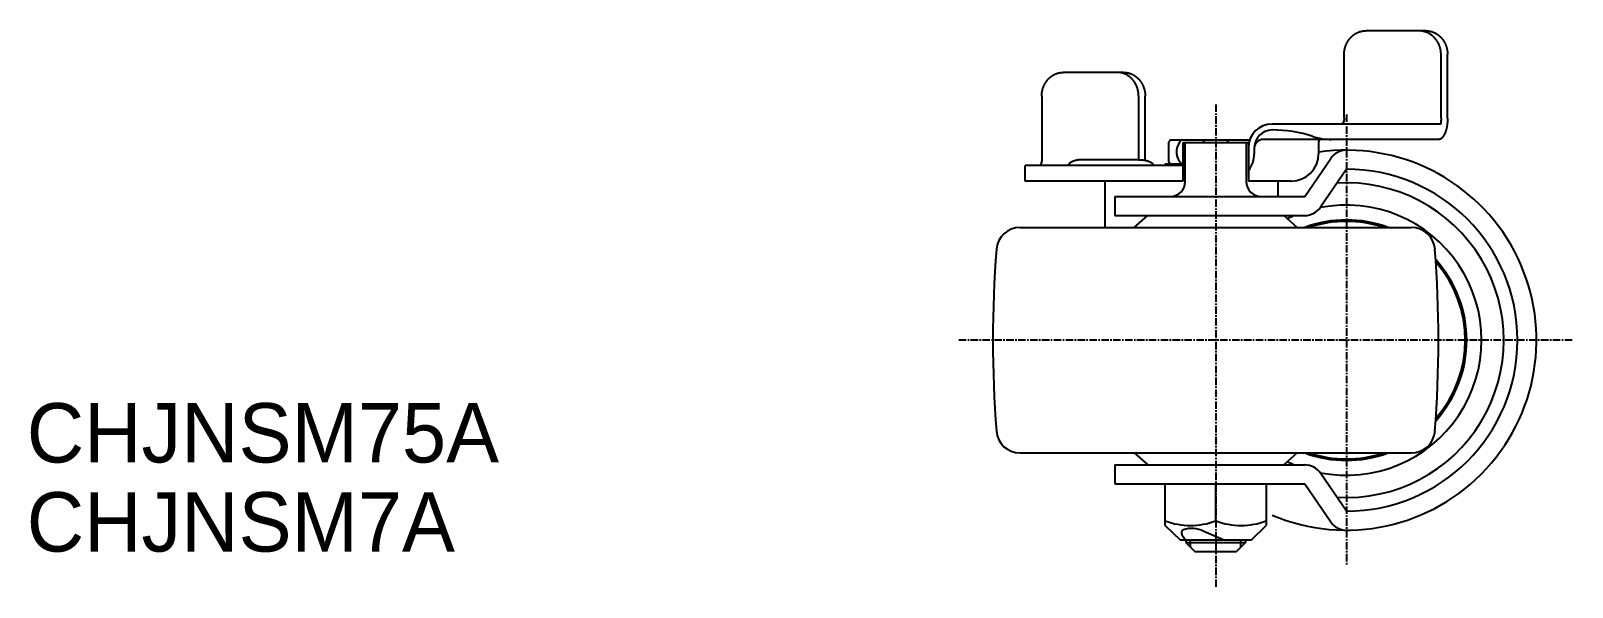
# Model space of a CAD drawing. Extents: x -3160 to -2893, y -753 to -296.
# Drawn here: x -3152.9 to -2893.4, y -753.1 to -659.4 of the extents above; entities that cross this region are included whole.
import ezdxf

# ---------------------------------------------------------------- set-up
doc = ezdxf.new("R2010")
doc.units = 0
doc.linetypes.add('CENTER', pattern=[2, 1.25, -0.25, 0.25, -0.25])
doc.layers.get('0').update_dxf_attribs({"linetype": 'CONTINUOUS'})
doc.layers.add('CENTER', color=1, linetype='CENTER')

msp = doc.modelspace()

# ---------------------------------------------------------------- linework, layer by layer
at = {"color": 7, "linetype": 'CONTINUOUS'}
for p, q in [((-2918.04, -659.36), (-2928.2, -659.36)), ((-2931.83, -674.06), (-2931.83, -663.36)), ((-2915.52, -674.06), (-2915.52, -663.36)), ((-2915.52, -674.06), (-2915.52, -663.36)), ((-2914.42, -674.06), (-2914.42, -663.36)), ((-2968.95, -666.36), (-2979.11, -666.36)), ((-2982.73, -670.36), (-2982.73, -681.06)), ((-2966.42, -670.36), (-2966.42, -681.06)), ((-2965.32, -681.06), (-2965.32, -670.36)), ((-2915.58, -675.06), (-2943.95, -675.06)), ((-2961.39, -678.13), (-2961.39, -681.39)), ((-2947.73, -677.76), (-2961.06, -677.76)), ((-2958.95, -684.66), (-2958.95, -678.16)), ((-2958.95, -678.16), (-2947.95, -678.16)), ((-2958.58, -684.76), (-2958.58, -678.16)), ((-2948.31, -678.16), (-2948.31, -684.76)), ((-2947.95, -678.16), (-2947.95, -684.66)), ((-2946.95, -679.06), (-2946.95, -680.06)), ((-2915.94, -677.66), (-2945.44, -677.66)), ((-2936.13, -678.06), (-2936.13, -680.06)), ((-2958.95, -682.06), (-2985.5, -682.06)), ((-2985.5, -684.66), (-2985.5, -682.06)), ((-2966.45, -681.06), (-2975.73, -681.06)), ((-2961.95, -681.76), (-2958.95, -681.76)), ((-2961.95, -681.76), (-2961.95, -682.06)), ((-2938.45, -687.26), (-2934.09, -680.86)), ((-2958.95, -684.66), (-2985.5, -684.66)), ((-2972.05, -692.46), (-2972.05, -684.66)), ((-2940.73, -684.66), (-2947.95, -684.66)), ((-2942.95, -687.26), (-2942.95, -684.66)), ((-2931.45, -682.66), (-2935.8, -689.06)), ((-2970.45, -687.26), (-2938.45, -687.26)), ((-2970.45, -687.26), (-2970.45, -690.46)), ((-2986.37, -692.46), (-2920.52, -692.46)), ((-2970.45, -690.46), (-2938.45, -690.46)), ((-2967.15, -692.46), (-2964.9, -690.46)), ((-2967.15, -692.46), (-2964.9, -690.46)), ((-2939.75, -692.46), (-2942, -690.46)), ((-2939.75, -692.46), (-2942, -690.46)), ((-2939.75, -692.46), (-2942, -690.46)), ((-2986.37, -730.46), (-2920.52, -730.46)), ((-2967.15, -730.46), (-2964.9, -732.46)), ((-2967.15, -730.46), (-2964.9, -732.46)), ((-2939.75, -730.46), (-2942, -732.46)), ((-2939.75, -730.46), (-2942, -732.46)), ((-2939.75, -730.46), (-2942, -732.46)), ((-2970.45, -732.46), (-2938.45, -732.46)), ((-2970.45, -732.46), (-2970.45, -735.66)), ((-2931.45, -740.26), (-2935.8, -733.86)), ((-2970.45, -735.66), (-2938.45, -735.66)), ((-2961.95, -742.66), (-2961.95, -735.66)), ((-2953.45, -741.9), (-2953.45, -735.66)), ((-2944.95, -735.66), (-2944.95, -742.66)), ((-2938.45, -735.66), (-2934.09, -742.06)), ((-2961.95, -742.66), (-2959.45, -745.06)), ((-2958.93, -744.56), (-2959.16, -744.13)), ((-2958.6, -745.06), (-2958.93, -744.56)), ((-2952.18, -745.06), (-2955.46, -743.66)), ((-2947.45, -745.06), (-2944.95, -742.66)), ((-2959.45, -745.06), (-2947.45, -745.06)), ((-2958.45, -745.06), (-2958.45, -745.56)), ((-2958.45, -745.56), (-2948.45, -745.56)), ((-2958.45, -745.56), (-2956.95, -747.06)), ((-2956.95, -747.06), (-2949.95, -747.06)), ((-2948.45, -745.56), (-2949.95, -747.06)), ((-2948.45, -745.06), (-2948.45, -745.56))]:
    msp.add_line(p, q, dxfattribs=at)
at = {"color": 3, "linetype": 'CONTINUOUS'}
for p, q in [((-2957.7, -746.31), (-2957.7, -745.06)), ((-2949.2, -746.31), (-2949.2, -745.06))]:
    msp.add_line(p, q, dxfattribs=at)
at = {"color": 7, "linetype": 'CONTINUOUS'}
for points in [[(-2931.83, -663.36, 0), (-2931.83, -663.31, 0), (-2931.83, -663.26, 0), (-2931.83, -663.21, 0), (-2931.83, -663.16, 0), (-2931.82, -663.11, 0), (-2931.82, -663.07, 0), (-2931.82, -663.02, 0), (-2931.81, -662.97, 0), (-2931.81, -662.92, 0), (-2931.8, -662.87, 0), (-2931.8, -662.82, 0), (-2931.79, -662.77, 0), (-2931.78, -662.72, 0), (-2931.78, -662.67, 0), (-2931.77, -662.63, 0), (-2931.76, -662.58, 0), (-2931.75, -662.53, 0), (-2931.74, -662.48, 0), (-2931.73, -662.43, 0), (-2931.72, -662.39, 0), (-2931.71, -662.34, 0), (-2931.7, -662.29, 0), (-2931.69, -662.25, 0), (-2931.67, -662.2, 0), (-2931.66, -662.15, 0), (-2931.65, -662.1, 0), (-2931.63, -662.06, 0), (-2931.62, -662.01, 0), (-2931.6, -661.97, 0), (-2931.59, -661.92, 0), (-2931.57, -661.87, 0), (-2931.55, -661.83, 0), (-2931.54, -661.78, 0), (-2931.52, -661.74, 0), (-2931.5, -661.69, 0), (-2931.48, -661.65, 0), (-2931.46, -661.6, 0), (-2931.44, -661.56, 0), (-2931.42, -661.52, 0), (-2931.4, -661.47, 0), (-2931.38, -661.43, 0), (-2931.36, -661.39, 0), (-2931.34, -661.35, 0), (-2931.31, -661.3, 0), (-2931.29, -661.26, 0), (-2931.27, -661.22, 0), (-2931.24, -661.18, 0), (-2931.22, -661.14, 0), (-2931.19, -661.1, 0), (-2931.17, -661.06, 0), (-2931.14, -661.02, 0), (-2931.12, -660.98, 0), (-2931.09, -660.94, 0), (-2931.06, -660.9, 0), (-2931.04, -660.86, 0), (-2931.01, -660.82, 0), (-2930.98, -660.78, 0), (-2930.95, -660.75, 0), (-2930.92, -660.71, 0), (-2930.89, -660.67, 0), (-2930.86, -660.64, 0), (-2930.83, -660.6, 0), (-2930.8, -660.57, 0), (-2930.77, -660.53, 0), (-2930.74, -660.5, 0), (-2930.7, -660.46, 0), (-2930.67, -660.43, 0), (-2930.64, -660.39, 0), (-2930.61, -660.36, 0), (-2930.57, -660.33, 0), (-2930.54, -660.3, 0), (-2930.5, -660.27, 0), (-2930.47, -660.24, 0), (-2930.44, -660.21, 0), (-2930.4, -660.18, 0), (-2930.36, -660.15, 0), (-2930.33, -660.12, 0), (-2930.29, -660.09, 0), (-2930.26, -660.06, 0), (-2930.22, -660.03, 0), (-2930.18, -660.01, 0), (-2930.14, -659.98, 0), (-2930.11, -659.95, 0), (-2930.07, -659.93, 0), (-2930.03, -659.9, 0), (-2929.99, -659.88, 0), (-2929.95, -659.86, 0), (-2929.91, -659.83, 0), (-2929.87, -659.81, 0), (-2929.83, -659.79, 0), (-2929.79, -659.76, 0), (-2929.75, -659.74, 0), (-2929.71, -659.72, 0), (-2929.67, -659.7, 0), (-2929.63, -659.68, 0), (-2929.59, -659.66, 0), (-2929.55, -659.64, 0), (-2929.51, -659.63, 0), (-2929.47, -659.61, 0), (-2929.43, -659.59, 0), (-2929.38, -659.58, 0), (-2929.34, -659.56, 0), (-2929.3, -659.55, 0), (-2929.26, -659.53, 0), (-2929.21, -659.52, 0), (-2929.17, -659.5, 0), (-2929.13, -659.49, 0), (-2929.09, -659.48, 0), (-2929.04, -659.47, 0), (-2929, -659.46, 0), (-2928.96, -659.45, 0), (-2928.91, -659.44, 0), (-2928.87, -659.43, 0), (-2928.82, -659.42, 0), (-2928.78, -659.41, 0), (-2928.74, -659.4, 0), (-2928.69, -659.39, 0), (-2928.65, -659.39, 0), (-2928.6, -659.38, 0), (-2928.56, -659.38, 0), (-2928.52, -659.37, 0), (-2928.47, -659.37, 0), (-2928.43, -659.37, 0), (-2928.38, -659.36, 0), (-2928.34, -659.36, 0), (-2928.29, -659.36, 0), (-2928.25, -659.36, 0), (-2928.2, -659.36, 0)], [(-2915.52, -663.36, 0), (-2915.52, -663.31, 0), (-2915.52, -663.26, 0), (-2915.52, -663.21, 0), (-2915.52, -663.16, 0), (-2915.52, -663.11, 0), (-2915.53, -663.07, 0), (-2915.53, -663.02, 0), (-2915.53, -662.97, 0), (-2915.54, -662.92, 0), (-2915.54, -662.87, 0), (-2915.55, -662.82, 0), (-2915.56, -662.77, 0), (-2915.56, -662.72, 0), (-2915.57, -662.67, 0), (-2915.58, -662.63, 0), (-2915.59, -662.58, 0), (-2915.6, -662.53, 0), (-2915.61, -662.48, 0), (-2915.62, -662.43, 0), (-2915.63, -662.39, 0), (-2915.64, -662.34, 0), (-2915.65, -662.29, 0), (-2915.67, -662.25, 0), (-2915.68, -662.2, 0), (-2915.69, -662.15, 0), (-2915.71, -662.1, 0), (-2915.72, -662.06, 0), (-2915.74, -662.01, 0), (-2915.75, -661.97, 0), (-2915.77, -661.92, 0), (-2915.79, -661.87, 0), (-2915.8, -661.83, 0), (-2915.82, -661.78, 0), (-2915.84, -661.74, 0), (-2915.86, -661.69, 0), (-2915.88, -661.65, 0), (-2915.9, -661.6, 0), (-2915.92, -661.56, 0), (-2915.94, -661.52, 0), (-2915.96, -661.47, 0), (-2915.98, -661.43, 0), (-2916.01, -661.39, 0), (-2916.03, -661.35, 0), (-2916.05, -661.3, 0), (-2916.08, -661.26, 0), (-2916.1, -661.22, 0), (-2916.13, -661.18, 0), (-2916.15, -661.14, 0), (-2916.18, -661.1, 0), (-2916.2, -661.06, 0), (-2916.23, -661.02, 0), (-2916.26, -660.98, 0), (-2916.28, -660.94, 0), (-2916.31, -660.9, 0), (-2916.34, -660.86, 0), (-2916.37, -660.82, 0), (-2916.4, -660.78, 0), (-2916.43, -660.75, 0), (-2916.46, -660.71, 0), (-2916.49, -660.67, 0), (-2916.52, -660.64, 0), (-2916.55, -660.6, 0), (-2916.59, -660.57, 0), (-2916.62, -660.53, 0), (-2916.65, -660.5, 0), (-2916.68, -660.46, 0), (-2916.72, -660.43, 0), (-2916.75, -660.39, 0), (-2916.79, -660.36, 0), (-2916.82, -660.33, 0), (-2916.86, -660.3, 0), (-2916.89, -660.27, 0), (-2916.93, -660.24, 0), (-2916.96, -660.21, 0), (-2917, -660.18, 0), (-2917.04, -660.15, 0), (-2917.08, -660.12, 0), (-2917.11, -660.09, 0), (-2917.15, -660.06, 0), (-2917.19, -660.03, 0), (-2917.23, -660.01, 0), (-2917.27, -659.98, 0), (-2917.31, -659.95, 0), (-2917.35, -659.93, 0), (-2917.39, -659.9, 0), (-2917.43, -659.88, 0), (-2917.47, -659.86, 0), (-2917.51, -659.83, 0), (-2917.55, -659.81, 0), (-2917.59, -659.79, 0), (-2917.63, -659.76, 0), (-2917.67, -659.74, 0), (-2917.71, -659.72, 0), (-2917.76, -659.7, 0), (-2917.8, -659.68, 0), (-2917.84, -659.66, 0), (-2917.88, -659.64, 0), (-2917.93, -659.63, 0), (-2917.97, -659.61, 0), (-2918.01, -659.59, 0), (-2918.06, -659.58, 0), (-2918.1, -659.56, 0), (-2918.14, -659.55, 0), (-2918.19, -659.53, 0), (-2918.23, -659.52, 0), (-2918.28, -659.5, 0), (-2918.32, -659.49, 0), (-2918.37, -659.48, 0), (-2918.41, -659.47, 0), (-2918.46, -659.46, 0), (-2918.5, -659.45, 0), (-2918.55, -659.44, 0), (-2918.59, -659.43, 0), (-2918.64, -659.42, 0), (-2918.68, -659.41, 0), (-2918.73, -659.4, 0), (-2918.77, -659.39, 0), (-2918.82, -659.39, 0), (-2918.87, -659.38, 0), (-2918.91, -659.38, 0), (-2918.96, -659.37, 0), (-2919, -659.37, 0), (-2919.05, -659.37, 0), (-2919.1, -659.36, 0), (-2919.14, -659.36, 0), (-2919.19, -659.36, 0), (-2919.23, -659.36, 0), (-2919.28, -659.36, 0)], [(-2918.04, -659.36, 0), (-2918, -659.36, 0), (-2917.95, -659.36, 0), (-2917.91, -659.36, 0), (-2917.86, -659.36, 0), (-2917.82, -659.37, 0), (-2917.78, -659.37, 0), (-2917.73, -659.37, 0), (-2917.69, -659.38, 0), (-2917.64, -659.38, 0), (-2917.6, -659.39, 0), (-2917.55, -659.39, 0), (-2917.51, -659.4, 0), (-2917.47, -659.41, 0), (-2917.42, -659.42, 0), (-2917.38, -659.43, 0), (-2917.34, -659.44, 0), (-2917.29, -659.45, 0), (-2917.25, -659.46, 0), (-2917.21, -659.47, 0), (-2917.16, -659.48, 0), (-2917.12, -659.49, 0), (-2917.08, -659.5, 0), (-2917.03, -659.52, 0), (-2916.99, -659.53, 0), (-2916.95, -659.55, 0), (-2916.91, -659.56, 0), (-2916.86, -659.58, 0), (-2916.82, -659.59, 0), (-2916.78, -659.61, 0), (-2916.74, -659.63, 0), (-2916.7, -659.64, 0), (-2916.66, -659.66, 0), (-2916.61, -659.68, 0), (-2916.57, -659.7, 0), (-2916.53, -659.72, 0), (-2916.49, -659.74, 0), (-2916.45, -659.76, 0), (-2916.41, -659.79, 0), (-2916.37, -659.81, 0), (-2916.33, -659.83, 0), (-2916.29, -659.86, 0), (-2916.26, -659.88, 0), (-2916.22, -659.9, 0), (-2916.18, -659.93, 0), (-2916.14, -659.95, 0), (-2916.1, -659.98, 0), (-2916.07, -660.01, 0), (-2916.03, -660.03, 0), (-2915.99, -660.06, 0), (-2915.96, -660.09, 0), (-2915.92, -660.12, 0), (-2915.88, -660.15, 0), (-2915.85, -660.18, 0), (-2915.81, -660.21, 0), (-2915.78, -660.24, 0), (-2915.74, -660.27, 0), (-2915.71, -660.3, 0), (-2915.67, -660.33, 0), (-2915.64, -660.36, 0), (-2915.61, -660.39, 0), (-2915.58, -660.43, 0), (-2915.54, -660.46, 0), (-2915.51, -660.5, 0), (-2915.48, -660.53, 0), (-2915.45, -660.57, 0), (-2915.42, -660.6, 0), (-2915.39, -660.64, 0), (-2915.36, -660.67, 0), (-2915.33, -660.71, 0), (-2915.3, -660.75, 0), (-2915.27, -660.78, 0), (-2915.24, -660.82, 0), (-2915.21, -660.86, 0), (-2915.18, -660.9, 0), (-2915.16, -660.94, 0), (-2915.13, -660.98, 0), (-2915.1, -661.02, 0), (-2915.08, -661.06, 0), (-2915.05, -661.1, 0), (-2915.03, -661.14, 0), (-2915, -661.18, 0), (-2914.98, -661.22, 0), (-2914.96, -661.26, 0), (-2914.93, -661.3, 0), (-2914.91, -661.35, 0), (-2914.89, -661.39, 0), (-2914.87, -661.43, 0), (-2914.85, -661.47, 0), (-2914.82, -661.52, 0), (-2914.8, -661.56, 0), (-2914.78, -661.6, 0), (-2914.77, -661.65, 0), (-2914.75, -661.69, 0), (-2914.73, -661.74, 0), (-2914.71, -661.78, 0), (-2914.69, -661.83, 0), (-2914.68, -661.87, 0), (-2914.66, -661.92, 0), (-2914.64, -661.97, 0), (-2914.63, -662.01, 0), (-2914.61, -662.06, 0), (-2914.6, -662.1, 0), (-2914.59, -662.15, 0), (-2914.57, -662.2, 0), (-2914.56, -662.25, 0), (-2914.55, -662.29, 0), (-2914.54, -662.34, 0), (-2914.53, -662.39, 0), (-2914.52, -662.43, 0), (-2914.51, -662.48, 0), (-2914.5, -662.53, 0), (-2914.49, -662.58, 0), (-2914.48, -662.63, 0), (-2914.47, -662.67, 0), (-2914.46, -662.72, 0), (-2914.46, -662.77, 0), (-2914.45, -662.82, 0), (-2914.44, -662.87, 0), (-2914.44, -662.92, 0), (-2914.44, -662.97, 0), (-2914.43, -663.02, 0), (-2914.43, -663.07, 0), (-2914.42, -663.11, 0), (-2914.42, -663.16, 0), (-2914.42, -663.21, 0), (-2914.42, -663.26, 0), (-2914.42, -663.31, 0), (-2914.42, -663.36, 0)], [(-2982.73, -670.36, 0), (-2982.73, -670.31, 0), (-2982.73, -670.26, 0), (-2982.73, -670.21, 0), (-2982.73, -670.16, 0), (-2982.73, -670.11, 0), (-2982.72, -670.07, 0), (-2982.72, -670.02, 0), (-2982.72, -669.97, 0), (-2982.71, -669.92, 0), (-2982.71, -669.87, 0), (-2982.7, -669.82, 0), (-2982.69, -669.77, 0), (-2982.69, -669.72, 0), (-2982.68, -669.67, 0), (-2982.67, -669.63, 0), (-2982.66, -669.58, 0), (-2982.65, -669.53, 0), (-2982.65, -669.48, 0), (-2982.64, -669.43, 0), (-2982.62, -669.39, 0), (-2982.61, -669.34, 0), (-2982.6, -669.29, 0), (-2982.59, -669.25, 0), (-2982.58, -669.2, 0), (-2982.56, -669.15, 0), (-2982.55, -669.1, 0), (-2982.54, -669.06, 0), (-2982.52, -669.01, 0), (-2982.51, -668.97, 0), (-2982.49, -668.92, 0), (-2982.47, -668.87, 0), (-2982.46, -668.83, 0), (-2982.44, -668.78, 0), (-2982.42, -668.74, 0), (-2982.4, -668.69, 0), (-2982.39, -668.65, 0), (-2982.37, -668.6, 0), (-2982.35, -668.56, 0), (-2982.33, -668.52, 0), (-2982.31, -668.47, 0), (-2982.28, -668.43, 0), (-2982.26, -668.39, 0), (-2982.24, -668.35, 0), (-2982.22, -668.3, 0), (-2982.19, -668.26, 0), (-2982.17, -668.22, 0), (-2982.15, -668.18, 0), (-2982.12, -668.14, 0), (-2982.1, -668.1, 0), (-2982.07, -668.06, 0), (-2982.05, -668.02, 0), (-2982.02, -667.98, 0), (-2981.99, -667.94, 0), (-2981.97, -667.9, 0), (-2981.94, -667.86, 0), (-2981.91, -667.82, 0), (-2981.88, -667.78, 0), (-2981.85, -667.75, 0), (-2981.82, -667.71, 0), (-2981.79, -667.67, 0), (-2981.76, -667.64, 0), (-2981.73, -667.6, 0), (-2981.7, -667.57, 0), (-2981.67, -667.53, 0), (-2981.64, -667.5, 0), (-2981.61, -667.46, 0), (-2981.58, -667.43, 0), (-2981.54, -667.39, 0), (-2981.51, -667.36, 0), (-2981.48, -667.33, 0), (-2981.44, -667.3, 0), (-2981.41, -667.27, 0), (-2981.37, -667.24, 0), (-2981.34, -667.21, 0), (-2981.3, -667.18, 0), (-2981.27, -667.15, 0), (-2981.23, -667.12, 0), (-2981.2, -667.09, 0), (-2981.16, -667.06, 0), (-2981.12, -667.03, 0), (-2981.09, -667.01, 0), (-2981.05, -666.98, 0), (-2981.01, -666.95, 0), (-2980.97, -666.93, 0), (-2980.93, -666.9, 0), (-2980.9, -666.88, 0), (-2980.86, -666.86, 0), (-2980.82, -666.83, 0), (-2980.78, -666.81, 0), (-2980.74, -666.79, 0), (-2980.7, -666.76, 0), (-2980.66, -666.74, 0), (-2980.62, -666.72, 0), (-2980.58, -666.7, 0), (-2980.54, -666.68, 0), (-2980.5, -666.66, 0), (-2980.45, -666.64, 0), (-2980.41, -666.63, 0), (-2980.37, -666.61, 0), (-2980.33, -666.59, 0), (-2980.29, -666.58, 0), (-2980.25, -666.56, 0), (-2980.2, -666.55, 0), (-2980.16, -666.53, 0), (-2980.12, -666.52, 0), (-2980.08, -666.5, 0), (-2980.03, -666.49, 0), (-2979.99, -666.48, 0), (-2979.95, -666.47, 0), (-2979.9, -666.46, 0), (-2979.86, -666.45, 0), (-2979.82, -666.44, 0), (-2979.77, -666.43, 0), (-2979.73, -666.42, 0), (-2979.68, -666.41, 0), (-2979.64, -666.4, 0), (-2979.6, -666.39, 0), (-2979.55, -666.39, 0), (-2979.51, -666.38, 0), (-2979.46, -666.38, 0), (-2979.42, -666.37, 0), (-2979.37, -666.37, 0), (-2979.33, -666.37, 0), (-2979.29, -666.36, 0), (-2979.24, -666.36, 0), (-2979.2, -666.36, 0), (-2979.15, -666.36, 0), (-2979.11, -666.36, 0)], [(-2966.42, -670.36, 0), (-2966.42, -670.31, 0), (-2966.42, -670.26, 0), (-2966.42, -670.21, 0), (-2966.42, -670.16, 0), (-2966.43, -670.11, 0), (-2966.43, -670.07, 0), (-2966.43, -670.02, 0), (-2966.44, -669.97, 0), (-2966.44, -669.92, 0), (-2966.45, -669.87, 0), (-2966.45, -669.82, 0), (-2966.46, -669.77, 0), (-2966.47, -669.72, 0), (-2966.47, -669.67, 0), (-2966.48, -669.63, 0), (-2966.49, -669.58, 0), (-2966.5, -669.53, 0), (-2966.51, -669.48, 0), (-2966.52, -669.43, 0), (-2966.53, -669.39, 0), (-2966.54, -669.34, 0), (-2966.55, -669.29, 0), (-2966.56, -669.25, 0), (-2966.58, -669.2, 0), (-2966.59, -669.15, 0), (-2966.6, -669.1, 0), (-2966.62, -669.06, 0), (-2966.63, -669.01, 0), (-2966.65, -668.97, 0), (-2966.66, -668.92, 0), (-2966.68, -668.87, 0), (-2966.7, -668.83, 0), (-2966.71, -668.78, 0), (-2966.73, -668.74, 0), (-2966.75, -668.69, 0), (-2966.77, -668.65, 0), (-2966.79, -668.6, 0), (-2966.81, -668.56, 0), (-2966.83, -668.52, 0), (-2966.85, -668.47, 0), (-2966.87, -668.43, 0), (-2966.89, -668.39, 0), (-2966.91, -668.35, 0), (-2966.94, -668.3, 0), (-2966.96, -668.26, 0), (-2966.98, -668.22, 0), (-2967.01, -668.18, 0), (-2967.03, -668.14, 0), (-2967.06, -668.1, 0), (-2967.08, -668.06, 0), (-2967.11, -668.02, 0), (-2967.13, -667.98, 0), (-2967.16, -667.94, 0), (-2967.19, -667.9, 0), (-2967.21, -667.86, 0), (-2967.24, -667.82, 0), (-2967.27, -667.78, 0), (-2967.3, -667.75, 0), (-2967.33, -667.71, 0), (-2967.36, -667.67, 0), (-2967.39, -667.64, 0), (-2967.42, -667.6, 0), (-2967.45, -667.57, 0), (-2967.48, -667.53, 0), (-2967.51, -667.5, 0), (-2967.55, -667.46, 0), (-2967.58, -667.43, 0), (-2967.61, -667.39, 0), (-2967.64, -667.36, 0), (-2967.68, -667.33, 0), (-2967.71, -667.3, 0), (-2967.75, -667.27, 0), (-2967.78, -667.24, 0), (-2967.81, -667.21, 0), (-2967.85, -667.18, 0), (-2967.89, -667.15, 0), (-2967.92, -667.12, 0), (-2967.96, -667.09, 0), (-2967.99, -667.06, 0), (-2968.03, -667.03, 0), (-2968.07, -667.01, 0), (-2968.11, -666.98, 0), (-2968.14, -666.95, 0), (-2968.18, -666.93, 0), (-2968.22, -666.9, 0), (-2968.26, -666.88, 0), (-2968.3, -666.86, 0), (-2968.34, -666.83, 0), (-2968.38, -666.81, 0), (-2968.42, -666.79, 0), (-2968.46, -666.76, 0), (-2968.5, -666.74, 0), (-2968.54, -666.72, 0), (-2968.58, -666.7, 0), (-2968.62, -666.68, 0), (-2968.66, -666.66, 0), (-2968.7, -666.64, 0), (-2968.74, -666.63, 0), (-2968.78, -666.61, 0), (-2968.82, -666.59, 0), (-2968.87, -666.58, 0), (-2968.91, -666.56, 0), (-2968.95, -666.55, 0), (-2968.99, -666.53, 0), (-2969.04, -666.52, 0), (-2969.08, -666.5, 0), (-2969.12, -666.49, 0), (-2969.16, -666.48, 0), (-2969.21, -666.47, 0), (-2969.25, -666.46, 0), (-2969.29, -666.45, 0), (-2969.34, -666.44, 0), (-2969.38, -666.43, 0), (-2969.43, -666.42, 0), (-2969.47, -666.41, 0), (-2969.51, -666.4, 0), (-2969.56, -666.39, 0), (-2969.6, -666.39, 0), (-2969.65, -666.38, 0), (-2969.69, -666.38, 0), (-2969.73, -666.37, 0), (-2969.78, -666.37, 0), (-2969.82, -666.37, 0), (-2969.87, -666.36, 0), (-2969.91, -666.36, 0), (-2969.96, -666.36, 0), (-2970, -666.36, 0), (-2970.05, -666.36, 0)], [(-2968.95, -666.36, 0), (-2968.9, -666.36, 0), (-2968.86, -666.36, 0), (-2968.81, -666.36, 0), (-2968.77, -666.36, 0), (-2968.72, -666.37, 0), (-2968.68, -666.37, 0), (-2968.64, -666.37, 0), (-2968.59, -666.38, 0), (-2968.55, -666.38, 0), (-2968.5, -666.39, 0), (-2968.46, -666.39, 0), (-2968.41, -666.4, 0), (-2968.37, -666.41, 0), (-2968.33, -666.42, 0), (-2968.28, -666.43, 0), (-2968.24, -666.44, 0), (-2968.2, -666.45, 0), (-2968.15, -666.46, 0), (-2968.11, -666.47, 0), (-2968.07, -666.48, 0), (-2968.02, -666.49, 0), (-2967.98, -666.5, 0), (-2967.94, -666.52, 0), (-2967.89, -666.53, 0), (-2967.85, -666.55, 0), (-2967.81, -666.56, 0), (-2967.77, -666.58, 0), (-2967.73, -666.59, 0), (-2967.68, -666.61, 0), (-2967.64, -666.63, 0), (-2967.6, -666.64, 0), (-2967.56, -666.66, 0), (-2967.52, -666.68, 0), (-2967.48, -666.7, 0), (-2967.44, -666.72, 0), (-2967.4, -666.74, 0), (-2967.36, -666.76, 0), (-2967.32, -666.79, 0), (-2967.28, -666.81, 0), (-2967.24, -666.83, 0), (-2967.2, -666.86, 0), (-2967.16, -666.88, 0), (-2967.12, -666.9, 0), (-2967.08, -666.93, 0), (-2967.04, -666.95, 0), (-2967.01, -666.98, 0), (-2966.97, -667.01, 0), (-2966.93, -667.03, 0), (-2966.9, -667.06, 0), (-2966.86, -667.09, 0), (-2966.82, -667.12, 0), (-2966.79, -667.15, 0), (-2966.75, -667.18, 0), (-2966.72, -667.21, 0), (-2966.68, -667.24, 0), (-2966.65, -667.27, 0), (-2966.61, -667.3, 0), (-2966.58, -667.33, 0), (-2966.54, -667.36, 0), (-2966.51, -667.39, 0), (-2966.48, -667.43, 0), (-2966.45, -667.46, 0), (-2966.41, -667.5, 0), (-2966.38, -667.53, 0), (-2966.35, -667.57, 0), (-2966.32, -667.6, 0), (-2966.29, -667.64, 0), (-2966.26, -667.67, 0), (-2966.23, -667.71, 0), (-2966.2, -667.75, 0), (-2966.17, -667.78, 0), (-2966.14, -667.82, 0), (-2966.12, -667.86, 0), (-2966.09, -667.9, 0), (-2966.06, -667.94, 0), (-2966.03, -667.98, 0), (-2966.01, -668.02, 0), (-2965.98, -668.06, 0), (-2965.96, -668.1, 0), (-2965.93, -668.14, 0), (-2965.91, -668.18, 0), (-2965.88, -668.22, 0), (-2965.86, -668.26, 0), (-2965.84, -668.3, 0), (-2965.81, -668.35, 0), (-2965.79, -668.39, 0), (-2965.77, -668.43, 0), (-2965.75, -668.47, 0), (-2965.73, -668.52, 0), (-2965.71, -668.56, 0), (-2965.69, -668.6, 0), (-2965.67, -668.65, 0), (-2965.65, -668.69, 0), (-2965.63, -668.74, 0), (-2965.61, -668.78, 0), (-2965.6, -668.83, 0), (-2965.58, -668.87, 0), (-2965.56, -668.92, 0), (-2965.55, -668.97, 0), (-2965.53, -669.01, 0), (-2965.52, -669.06, 0), (-2965.5, -669.1, 0), (-2965.49, -669.15, 0), (-2965.48, -669.2, 0), (-2965.46, -669.25, 0), (-2965.45, -669.29, 0), (-2965.44, -669.34, 0), (-2965.43, -669.39, 0), (-2965.42, -669.43, 0), (-2965.41, -669.48, 0), (-2965.4, -669.53, 0), (-2965.39, -669.58, 0), (-2965.38, -669.63, 0), (-2965.37, -669.67, 0), (-2965.37, -669.72, 0), (-2965.36, -669.77, 0), (-2965.35, -669.82, 0), (-2965.35, -669.87, 0), (-2965.34, -669.92, 0), (-2965.34, -669.97, 0), (-2965.33, -670.02, 0), (-2965.33, -670.07, 0), (-2965.33, -670.11, 0), (-2965.33, -670.16, 0), (-2965.32, -670.21, 0), (-2965.32, -670.26, 0), (-2965.32, -670.31, 0), (-2965.32, -670.36, 0)], [(-2931.83, -674.06, 0), (-2931.83, -674.07, 0), (-2931.83, -674.08, 0), (-2931.83, -674.1, 0), (-2931.83, -674.11, 0), (-2931.83, -674.12, 0), (-2931.83, -674.13, 0), (-2931.83, -674.14, 0), (-2931.83, -674.16, 0), (-2931.83, -674.17, 0), (-2931.83, -674.18, 0), (-2931.83, -674.19, 0), (-2931.83, -674.21, 0), (-2931.84, -674.22, 0), (-2931.84, -674.23, 0), (-2931.84, -674.24, 0), (-2931.84, -674.25, 0), (-2931.84, -674.27, 0), (-2931.84, -674.28, 0), (-2931.84, -674.29, 0), (-2931.84, -674.3, 0), (-2931.84, -674.31, 0), (-2931.85, -674.33, 0), (-2931.85, -674.34, 0), (-2931.85, -674.35, 0), (-2931.85, -674.36, 0), (-2931.85, -674.37, 0), (-2931.85, -674.38, 0), (-2931.85, -674.4, 0), (-2931.86, -674.41, 0), (-2931.86, -674.42, 0), (-2931.86, -674.43, 0), (-2931.86, -674.44, 0), (-2931.86, -674.45, 0), (-2931.87, -674.46, 0), (-2931.87, -674.48, 0), (-2931.87, -674.49, 0), (-2931.87, -674.5, 0), (-2931.88, -674.51, 0), (-2931.88, -674.52, 0), (-2931.88, -674.53, 0), (-2931.88, -674.54, 0), (-2931.88, -674.55, 0), (-2931.89, -674.56, 0), (-2931.89, -674.57, 0), (-2931.89, -674.58, 0), (-2931.9, -674.59, 0), (-2931.9, -674.6, 0), (-2931.9, -674.61, 0), (-2931.9, -674.62, 0), (-2931.91, -674.63, 0), (-2931.91, -674.64, 0), (-2931.91, -674.65, 0), (-2931.92, -674.66, 0), (-2931.92, -674.67, 0), (-2931.92, -674.68, 0), (-2931.93, -674.69, 0), (-2931.93, -674.7, 0), (-2931.93, -674.71, 0), (-2931.94, -674.72, 0), (-2931.94, -674.73, 0), (-2931.94, -674.74, 0), (-2931.95, -674.75, 0), (-2931.95, -674.76, 0), (-2931.95, -674.77, 0), (-2931.96, -674.77, 0), (-2931.96, -674.78, 0), (-2931.96, -674.79, 0), (-2931.97, -674.8, 0), (-2931.97, -674.81, 0), (-2931.98, -674.82, 0), (-2931.98, -674.82, 0), (-2931.98, -674.83, 0), (-2931.99, -674.84, 0), (-2931.99, -674.85, 0), (-2932, -674.86, 0), (-2932, -674.86, 0), (-2932.01, -674.87, 0), (-2932.01, -674.88, 0), (-2932.01, -674.88, 0), (-2932.02, -674.89, 0), (-2932.02, -674.9, 0), (-2932.03, -674.9, 0), (-2932.03, -674.91, 0), (-2932.04, -674.92, 0), (-2932.04, -674.92, 0), (-2932.04, -674.93, 0), (-2932.05, -674.93, 0), (-2932.05, -674.94, 0), (-2932.06, -674.95, 0), (-2932.06, -674.95, 0), (-2932.07, -674.96, 0), (-2932.07, -674.96, 0), (-2932.08, -674.97, 0), (-2932.08, -674.97, 0), (-2932.09, -674.98, 0), (-2932.09, -674.98, 0), (-2932.1, -674.99, 0), (-2932.1, -674.99, 0), (-2932.11, -675, 0), (-2932.11, -675, 0), (-2932.12, -675, 0), (-2932.12, -675.01, 0), (-2932.12, -675.01, 0), (-2932.13, -675.02, 0), (-2932.13, -675.02, 0), (-2932.14, -675.02, 0), (-2932.14, -675.03, 0), (-2932.15, -675.03, 0), (-2932.15, -675.03, 0), (-2932.16, -675.03, 0), (-2932.17, -675.04, 0), (-2932.17, -675.04, 0), (-2932.18, -675.04, 0), (-2932.18, -675.04, 0), (-2932.19, -675.05, 0), (-2932.19, -675.05, 0), (-2932.2, -675.05, 0), (-2932.2, -675.05, 0), (-2932.21, -675.05, 0), (-2932.21, -675.05, 0), (-2932.22, -675.05, 0), (-2932.22, -675.06, 0), (-2932.23, -675.06, 0), (-2932.23, -675.06, 0), (-2932.24, -675.06, 0), (-2932.24, -675.06, 0), (-2932.25, -675.06, 0), (-2932.25, -675.06, 0)], [(-2914.42, -674.06, 0), (-2914.42, -674.1, 0), (-2914.42, -674.15, 0), (-2914.42, -674.19, 0), (-2914.42, -674.24, 0), (-2914.42, -674.28, 0), (-2914.42, -674.32, 0), (-2914.42, -674.37, 0), (-2914.42, -674.41, 0), (-2914.43, -674.46, 0), (-2914.43, -674.5, 0), (-2914.43, -674.54, 0), (-2914.43, -674.59, 0), (-2914.44, -674.63, 0), (-2914.44, -674.67, 0), (-2914.44, -674.72, 0), (-2914.45, -674.76, 0), (-2914.45, -674.8, 0), (-2914.45, -674.85, 0), (-2914.46, -674.89, 0), (-2914.46, -674.93, 0), (-2914.47, -674.98, 0), (-2914.47, -675.02, 0), (-2914.48, -675.06, 0), (-2914.48, -675.1, 0), (-2914.49, -675.15, 0), (-2914.49, -675.19, 0), (-2914.5, -675.23, 0), (-2914.51, -675.27, 0), (-2914.51, -675.31, 0), (-2914.52, -675.36, 0), (-2914.53, -675.4, 0), (-2914.53, -675.44, 0), (-2914.54, -675.48, 0), (-2914.55, -675.52, 0), (-2914.56, -675.56, 0), (-2914.56, -675.6, 0), (-2914.57, -675.64, 0), (-2914.58, -675.68, 0), (-2914.59, -675.72, 0), (-2914.6, -675.76, 0), (-2914.61, -675.79, 0), (-2914.62, -675.83, 0), (-2914.62, -675.87, 0), (-2914.63, -675.91, 0), (-2914.64, -675.95, 0), (-2914.65, -675.99, 0), (-2914.66, -676.02, 0), (-2914.67, -676.06, 0), (-2914.68, -676.1, 0), (-2914.7, -676.13, 0), (-2914.71, -676.17, 0), (-2914.72, -676.2, 0), (-2914.73, -676.24, 0), (-2914.74, -676.27, 0), (-2914.75, -676.31, 0), (-2914.76, -676.34, 0), (-2914.77, -676.38, 0), (-2914.79, -676.41, 0), (-2914.8, -676.44, 0), (-2914.81, -676.48, 0), (-2914.82, -676.51, 0), (-2914.84, -676.54, 0), (-2914.85, -676.57, 0), (-2914.86, -676.6, 0), (-2914.88, -676.64, 0), (-2914.89, -676.67, 0), (-2914.9, -676.7, 0), (-2914.92, -676.73, 0), (-2914.93, -676.76, 0), (-2914.95, -676.78, 0), (-2914.96, -676.81, 0), (-2914.97, -676.84, 0), (-2914.99, -676.87, 0), (-2915, -676.9, 0), (-2915.02, -676.92, 0), (-2915.03, -676.95, 0), (-2915.05, -676.98, 0), (-2915.06, -677, 0), (-2915.08, -677.03, 0), (-2915.09, -677.05, 0), (-2915.11, -677.08, 0), (-2915.13, -677.1, 0), (-2915.14, -677.12, 0), (-2915.16, -677.15, 0), (-2915.17, -677.17, 0), (-2915.19, -677.19, 0), (-2915.21, -677.21, 0), (-2915.22, -677.23, 0), (-2915.24, -677.25, 0), (-2915.25, -677.27, 0), (-2915.27, -677.29, 0), (-2915.29, -677.31, 0), (-2915.31, -677.33, 0), (-2915.32, -677.35, 0), (-2915.34, -677.37, 0), (-2915.36, -677.38, 0), (-2915.37, -677.4, 0), (-2915.39, -677.42, 0), (-2915.41, -677.43, 0), (-2915.43, -677.45, 0), (-2915.44, -677.46, 0), (-2915.46, -677.48, 0), (-2915.48, -677.49, 0), (-2915.5, -677.5, 0), (-2915.52, -677.52, 0), (-2915.53, -677.53, 0), (-2915.55, -677.54, 0), (-2915.57, -677.55, 0), (-2915.59, -677.56, 0), (-2915.61, -677.57, 0), (-2915.62, -677.58, 0), (-2915.64, -677.59, 0), (-2915.66, -677.6, 0), (-2915.68, -677.61, 0), (-2915.7, -677.61, 0), (-2915.72, -677.62, 0), (-2915.73, -677.63, 0), (-2915.75, -677.63, 0), (-2915.77, -677.64, 0), (-2915.79, -677.64, 0), (-2915.81, -677.65, 0), (-2915.83, -677.65, 0), (-2915.85, -677.65, 0), (-2915.86, -677.65, 0), (-2915.88, -677.66, 0), (-2915.9, -677.66, 0), (-2915.92, -677.66, 0), (-2915.94, -677.66, 0)], [(-2915.52, -674.06, 0), (-2915.52, -674.07, 0), (-2915.52, -674.08, 0), (-2915.52, -674.08, 0), (-2915.52, -674.09, 0), (-2915.52, -674.1, 0), (-2915.52, -674.11, 0), (-2915.52, -674.11, 0), (-2915.52, -674.12, 0), (-2915.52, -674.13, 0), (-2915.52, -674.14, 0), (-2915.52, -674.15, 0), (-2915.52, -674.15, 0), (-2915.52, -674.16, 0), (-2915.52, -674.17, 0), (-2915.52, -674.18, 0), (-2915.52, -674.19, 0), (-2915.52, -674.19, 0), (-2915.52, -674.2, 0), (-2915.52, -674.21, 0), (-2915.52, -674.22, 0), (-2915.52, -674.23, 0), (-2915.52, -674.23, 0), (-2915.52, -674.24, 0), (-2915.52, -674.25, 0), (-2915.52, -674.26, 0), (-2915.52, -674.26, 0), (-2915.52, -674.27, 0), (-2915.52, -674.28, 0), (-2915.52, -674.29, 0), (-2915.52, -674.3, 0), (-2915.52, -674.3, 0), (-2915.52, -674.31, 0), (-2915.52, -674.32, 0), (-2915.52, -674.33, 0), (-2915.52, -674.34, 0), (-2915.52, -674.34, 0), (-2915.52, -674.35, 0), (-2915.52, -674.36, 0), (-2915.52, -674.37, 0), (-2915.52, -674.38, 0), (-2915.52, -674.38, 0), (-2915.52, -674.39, 0), (-2915.52, -674.4, 0), (-2915.52, -674.41, 0), (-2915.52, -674.41, 0), (-2915.52, -674.42, 0), (-2915.52, -674.43, 0), (-2915.52, -674.44, 0), (-2915.53, -674.45, 0), (-2915.53, -674.45, 0), (-2915.53, -674.46, 0), (-2915.53, -674.47, 0), (-2915.53, -674.48, 0), (-2915.53, -674.49, 0), (-2915.53, -674.49, 0), (-2915.53, -674.5, 0), (-2915.53, -674.51, 0), (-2915.53, -674.52, 0), (-2915.53, -674.52, 0), (-2915.53, -674.53, 0), (-2915.53, -674.54, 0), (-2915.53, -674.55, 0), (-2915.53, -674.56, 0), (-2915.53, -674.56, 0), (-2915.53, -674.57, 0), (-2915.53, -674.58, 0), (-2915.53, -674.59, 0), (-2915.53, -674.6, 0), (-2915.53, -674.6, 0), (-2915.53, -674.61, 0), (-2915.53, -674.62, 0), (-2915.54, -674.63, 0), (-2915.54, -674.63, 0), (-2915.54, -674.64, 0), (-2915.54, -674.65, 0), (-2915.54, -674.66, 0), (-2915.54, -674.67, 0), (-2915.54, -674.67, 0), (-2915.54, -674.68, 0), (-2915.54, -674.69, 0), (-2915.54, -674.7, 0), (-2915.54, -674.71, 0), (-2915.54, -674.71, 0), (-2915.54, -674.72, 0), (-2915.54, -674.73, 0), (-2915.54, -674.74, 0), (-2915.54, -674.74, 0), (-2915.54, -674.75, 0), (-2915.55, -674.76, 0), (-2915.55, -674.77, 0), (-2915.55, -674.77, 0), (-2915.55, -674.78, 0), (-2915.55, -674.79, 0), (-2915.55, -674.8, 0), (-2915.55, -674.81, 0), (-2915.55, -674.81, 0), (-2915.55, -674.82, 0), (-2915.55, -674.83, 0), (-2915.55, -674.84, 0), (-2915.55, -674.84, 0), (-2915.55, -674.85, 0), (-2915.55, -674.86, 0), (-2915.56, -674.87, 0), (-2915.56, -674.88, 0), (-2915.56, -674.88, 0), (-2915.56, -674.89, 0), (-2915.56, -674.9, 0), (-2915.56, -674.91, 0), (-2915.56, -674.91, 0), (-2915.56, -674.92, 0), (-2915.56, -674.93, 0), (-2915.56, -674.94, 0), (-2915.56, -674.94, 0), (-2915.56, -674.95, 0), (-2915.56, -674.96, 0), (-2915.57, -674.97, 0), (-2915.57, -674.98, 0), (-2915.57, -674.98, 0), (-2915.57, -674.99, 0), (-2915.57, -675, 0), (-2915.57, -675.01, 0), (-2915.57, -675.01, 0), (-2915.57, -675.02, 0), (-2915.57, -675.03, 0), (-2915.57, -675.04, 0), (-2915.57, -675.04, 0), (-2915.58, -675.05, 0), (-2915.58, -675.06, 0)], [(-2982.73, -681.06, 0), (-2982.73, -681.07, 0), (-2982.73, -681.08, 0), (-2982.73, -681.1, 0), (-2982.73, -681.11, 0), (-2982.73, -681.12, 0), (-2982.73, -681.13, 0), (-2982.73, -681.14, 0), (-2982.74, -681.16, 0), (-2982.74, -681.17, 0), (-2982.74, -681.18, 0), (-2982.74, -681.19, 0), (-2982.74, -681.21, 0), (-2982.74, -681.22, 0), (-2982.74, -681.23, 0), (-2982.74, -681.24, 0), (-2982.74, -681.25, 0), (-2982.74, -681.27, 0), (-2982.74, -681.28, 0), (-2982.74, -681.29, 0), (-2982.75, -681.3, 0), (-2982.75, -681.31, 0), (-2982.75, -681.33, 0), (-2982.75, -681.34, 0), (-2982.75, -681.35, 0), (-2982.75, -681.36, 0), (-2982.75, -681.37, 0), (-2982.76, -681.38, 0), (-2982.76, -681.4, 0), (-2982.76, -681.41, 0), (-2982.76, -681.42, 0), (-2982.76, -681.43, 0), (-2982.77, -681.44, 0), (-2982.77, -681.45, 0), (-2982.77, -681.46, 0), (-2982.77, -681.48, 0), (-2982.77, -681.49, 0), (-2982.78, -681.5, 0), (-2982.78, -681.51, 0), (-2982.78, -681.52, 0), (-2982.78, -681.53, 0), (-2982.79, -681.54, 0), (-2982.79, -681.55, 0), (-2982.79, -681.56, 0), (-2982.79, -681.57, 0), (-2982.8, -681.58, 0), (-2982.8, -681.59, 0), (-2982.8, -681.6, 0), (-2982.8, -681.61, 0), (-2982.81, -681.62, 0), (-2982.81, -681.63, 0), (-2982.81, -681.64, 0), (-2982.82, -681.65, 0), (-2982.82, -681.66, 0), (-2982.82, -681.67, 0), (-2982.83, -681.68, 0), (-2982.83, -681.69, 0), (-2982.83, -681.7, 0), (-2982.84, -681.71, 0), (-2982.84, -681.72, 0), (-2982.84, -681.73, 0), (-2982.85, -681.74, 0), (-2982.85, -681.75, 0), (-2982.85, -681.76, 0), (-2982.86, -681.77, 0), (-2982.86, -681.77, 0), (-2982.86, -681.78, 0), (-2982.87, -681.79, 0), (-2982.87, -681.8, 0), (-2982.88, -681.81, 0), (-2982.88, -681.82, 0), (-2982.88, -681.82, 0), (-2982.89, -681.83, 0), (-2982.89, -681.84, 0), (-2982.9, -681.85, 0), (-2982.9, -681.86, 0), (-2982.9, -681.86, 0), (-2982.91, -681.87, 0), (-2982.91, -681.88, 0), (-2982.92, -681.88, 0), (-2982.92, -681.89, 0), (-2982.93, -681.9, 0), (-2982.93, -681.9, 0), (-2982.93, -681.91, 0), (-2982.94, -681.92, 0), (-2982.94, -681.92, 0), (-2982.95, -681.93, 0), (-2982.95, -681.93, 0), (-2982.96, -681.94, 0), (-2982.96, -681.95, 0), (-2982.97, -681.95, 0), (-2982.97, -681.96, 0), (-2982.98, -681.96, 0), (-2982.98, -681.97, 0), (-2982.98, -681.97, 0), (-2982.99, -681.98, 0), (-2982.99, -681.98, 0), (-2983, -681.99, 0), (-2983, -681.99, 0), (-2983.01, -682, 0), (-2983.01, -682, 0), (-2983.02, -682, 0), (-2983.02, -682.01, 0), (-2983.03, -682.01, 0), (-2983.03, -682.02, 0), (-2983.04, -682.02, 0), (-2983.04, -682.02, 0), (-2983.05, -682.03, 0), (-2983.05, -682.03, 0), (-2983.06, -682.03, 0), (-2983.06, -682.03, 0), (-2983.07, -682.04, 0), (-2983.07, -682.04, 0), (-2983.08, -682.04, 0), (-2983.08, -682.04, 0), (-2983.09, -682.05, 0), (-2983.09, -682.05, 0), (-2983.1, -682.05, 0), (-2983.1, -682.05, 0), (-2983.11, -682.05, 0), (-2983.11, -682.05, 0), (-2983.12, -682.05, 0), (-2983.12, -682.06, 0), (-2983.13, -682.06, 0), (-2983.14, -682.06, 0), (-2983.14, -682.06, 0), (-2983.15, -682.06, 0), (-2983.15, -682.06, 0), (-2983.16, -682.06, 0)], [(-2975.73, -681.06, 0), (-2975.76, -681.06, 0), (-2975.79, -681.06, 0), (-2975.82, -681.06, 0), (-2975.85, -681.06, 0), (-2975.88, -681.06, 0), (-2975.91, -681.06, 0), (-2975.94, -681.06, 0), (-2975.97, -681.06, 0), (-2976, -681.07, 0), (-2976.04, -681.07, 0), (-2976.07, -681.07, 0), (-2976.1, -681.07, 0), (-2976.13, -681.07, 0), (-2976.16, -681.07, 0), (-2976.19, -681.08, 0), (-2976.22, -681.08, 0), (-2976.25, -681.08, 0), (-2976.28, -681.08, 0), (-2976.31, -681.09, 0), (-2976.34, -681.09, 0), (-2976.37, -681.09, 0), (-2976.4, -681.1, 0), (-2976.43, -681.1, 0), (-2976.45, -681.1, 0), (-2976.48, -681.11, 0), (-2976.51, -681.11, 0), (-2976.54, -681.11, 0), (-2976.57, -681.12, 0), (-2976.6, -681.12, 0), (-2976.63, -681.13, 0), (-2976.66, -681.13, 0), (-2976.69, -681.13, 0), (-2976.71, -681.14, 0), (-2976.74, -681.14, 0), (-2976.77, -681.15, 0), (-2976.8, -681.15, 0), (-2976.83, -681.16, 0), (-2976.85, -681.17, 0), (-2976.88, -681.17, 0), (-2976.91, -681.18, 0), (-2976.93, -681.18, 0), (-2976.96, -681.19, 0), (-2976.99, -681.2, 0), (-2977.01, -681.2, 0), (-2977.04, -681.21, 0), (-2977.07, -681.21, 0), (-2977.09, -681.22, 0), (-2977.12, -681.23, 0), (-2977.14, -681.23, 0), (-2977.17, -681.24, 0), (-2977.19, -681.25, 0), (-2977.22, -681.26, 0), (-2977.24, -681.26, 0), (-2977.27, -681.27, 0), (-2977.29, -681.28, 0), (-2977.32, -681.29, 0), (-2977.34, -681.29, 0), (-2977.36, -681.3, 0), (-2977.39, -681.31, 0), (-2977.41, -681.32, 0), (-2977.43, -681.33, 0), (-2977.45, -681.34, 0), (-2977.48, -681.34, 0), (-2977.5, -681.35, 0), (-2977.52, -681.36, 0), (-2977.54, -681.37, 0), (-2977.56, -681.38, 0), (-2977.58, -681.39, 0), (-2977.6, -681.4, 0), (-2977.62, -681.41, 0), (-2977.64, -681.41, 0), (-2977.66, -681.42, 0), (-2977.68, -681.43, 0), (-2977.7, -681.44, 0), (-2977.72, -681.45, 0), (-2977.74, -681.46, 0), (-2977.76, -681.47, 0), (-2977.77, -681.48, 0), (-2977.79, -681.49, 0), (-2977.81, -681.5, 0), (-2977.82, -681.51, 0), (-2977.84, -681.52, 0), (-2977.86, -681.53, 0), (-2977.87, -681.54, 0), (-2977.89, -681.55, 0), (-2977.9, -681.57, 0), (-2977.92, -681.58, 0), (-2977.93, -681.59, 0), (-2977.95, -681.6, 0), (-2977.96, -681.61, 0), (-2977.98, -681.62, 0), (-2977.99, -681.63, 0), (-2978, -681.64, 0), (-2978.01, -681.65, 0), (-2978.03, -681.66, 0), (-2978.04, -681.68, 0), (-2978.05, -681.69, 0), (-2978.06, -681.7, 0), (-2978.07, -681.71, 0), (-2978.08, -681.72, 0), (-2978.09, -681.73, 0), (-2978.1, -681.75, 0), (-2978.11, -681.76, 0), (-2978.12, -681.77, 0), (-2978.13, -681.78, 0), (-2978.14, -681.79, 0), (-2978.15, -681.8, 0), (-2978.15, -681.82, 0), (-2978.16, -681.83, 0), (-2978.17, -681.84, 0), (-2978.18, -681.85, 0), (-2978.18, -681.86, 0), (-2978.19, -681.88, 0), (-2978.19, -681.89, 0), (-2978.2, -681.9, 0), (-2978.2, -681.91, 0), (-2978.21, -681.92, 0), (-2978.21, -681.94, 0), (-2978.21, -681.95, 0), (-2978.22, -681.96, 0), (-2978.22, -681.97, 0), (-2978.22, -681.99, 0), (-2978.22, -682, 0), (-2978.23, -682.01, 0), (-2978.23, -682.02, 0), (-2978.23, -682.03, 0), (-2978.23, -682.05, 0), (-2978.23, -682.06, 0)], [(-2966.45, -681.06, 0), (-2966.41, -681.06, 0), (-2966.38, -681.06, 0), (-2966.35, -681.06, 0), (-2966.32, -681.06, 0), (-2966.29, -681.06, 0), (-2966.26, -681.06, 0), (-2966.23, -681.06, 0), (-2966.2, -681.06, 0), (-2966.17, -681.07, 0), (-2966.14, -681.07, 0), (-2966.11, -681.07, 0), (-2966.08, -681.07, 0), (-2966.05, -681.07, 0), (-2966.02, -681.07, 0), (-2965.99, -681.08, 0), (-2965.96, -681.08, 0), (-2965.93, -681.08, 0), (-2965.9, -681.08, 0), (-2965.87, -681.09, 0), (-2965.84, -681.09, 0), (-2965.81, -681.09, 0), (-2965.78, -681.1, 0), (-2965.75, -681.1, 0), (-2965.72, -681.1, 0), (-2965.69, -681.11, 0), (-2965.66, -681.11, 0), (-2965.63, -681.11, 0), (-2965.6, -681.12, 0), (-2965.57, -681.12, 0), (-2965.55, -681.13, 0), (-2965.52, -681.13, 0), (-2965.49, -681.13, 0), (-2965.46, -681.14, 0), (-2965.43, -681.14, 0), (-2965.4, -681.15, 0), (-2965.38, -681.15, 0), (-2965.35, -681.16, 0), (-2965.32, -681.17, 0), (-2965.29, -681.17, 0), (-2965.27, -681.18, 0), (-2965.24, -681.18, 0), (-2965.21, -681.19, 0), (-2965.19, -681.2, 0), (-2965.16, -681.2, 0), (-2965.13, -681.21, 0), (-2965.11, -681.21, 0), (-2965.08, -681.22, 0), (-2965.06, -681.23, 0), (-2965.03, -681.23, 0), (-2965.01, -681.24, 0), (-2964.98, -681.25, 0), (-2964.96, -681.26, 0), (-2964.93, -681.26, 0), (-2964.91, -681.27, 0), (-2964.88, -681.28, 0), (-2964.86, -681.29, 0), (-2964.84, -681.29, 0), (-2964.81, -681.3, 0), (-2964.79, -681.31, 0), (-2964.77, -681.32, 0), (-2964.74, -681.33, 0), (-2964.72, -681.34, 0), (-2964.7, -681.34, 0), (-2964.68, -681.35, 0), (-2964.66, -681.36, 0), (-2964.63, -681.37, 0), (-2964.61, -681.38, 0), (-2964.59, -681.39, 0), (-2964.57, -681.4, 0), (-2964.55, -681.41, 0), (-2964.53, -681.41, 0), (-2964.51, -681.42, 0), (-2964.49, -681.43, 0), (-2964.47, -681.44, 0), (-2964.46, -681.45, 0), (-2964.44, -681.46, 0), (-2964.42, -681.47, 0), (-2964.4, -681.48, 0), (-2964.38, -681.49, 0), (-2964.37, -681.5, 0), (-2964.35, -681.51, 0), (-2964.33, -681.52, 0), (-2964.32, -681.53, 0), (-2964.3, -681.54, 0), (-2964.29, -681.55, 0), (-2964.27, -681.57, 0), (-2964.25, -681.58, 0), (-2964.24, -681.59, 0), (-2964.23, -681.6, 0), (-2964.21, -681.61, 0), (-2964.2, -681.62, 0), (-2964.19, -681.63, 0), (-2964.17, -681.64, 0), (-2964.16, -681.65, 0), (-2964.15, -681.66, 0), (-2964.14, -681.68, 0), (-2964.12, -681.69, 0), (-2964.11, -681.7, 0), (-2964.1, -681.71, 0), (-2964.09, -681.72, 0), (-2964.08, -681.73, 0), (-2964.07, -681.75, 0), (-2964.06, -681.76, 0), (-2964.05, -681.77, 0), (-2964.04, -681.78, 0), (-2964.04, -681.79, 0), (-2964.03, -681.8, 0), (-2964.02, -681.82, 0), (-2964.01, -681.83, 0), (-2964.01, -681.84, 0), (-2964, -681.85, 0), (-2963.99, -681.86, 0), (-2963.99, -681.88, 0), (-2963.98, -681.89, 0), (-2963.98, -681.9, 0), (-2963.97, -681.91, 0), (-2963.97, -681.92, 0), (-2963.96, -681.94, 0), (-2963.96, -681.95, 0), (-2963.96, -681.96, 0), (-2963.95, -681.97, 0), (-2963.95, -681.99, 0), (-2963.95, -682, 0), (-2963.95, -682.01, 0), (-2963.95, -682.02, 0), (-2963.95, -682.03, 0), (-2963.95, -682.05, 0), (-2963.95, -682.06, 0)], [(-2966.42, -681.06, 0), (-2966.42, -681.06, 0), (-2966.42, -681.06, 0), (-2966.42, -681.06, 0), (-2966.42, -681.06, 0), (-2966.42, -681.06, 0), (-2966.42, -681.06, 0), (-2966.42, -681.06, 0), (-2966.42, -681.06, 0), (-2966.42, -681.06, 0), (-2966.42, -681.06, 0), (-2966.42, -681.06, 0), (-2966.42, -681.06, 0), (-2966.42, -681.06, 0), (-2966.42, -681.06, 0), (-2966.42, -681.06, 0), (-2966.42, -681.06, 0), (-2966.42, -681.06, 0), (-2966.42, -681.06, 0), (-2966.42, -681.06, 0), (-2966.42, -681.06, 0), (-2966.42, -681.06, 0), (-2966.42, -681.06, 0), (-2966.42, -681.06, 0), (-2966.42, -681.06, 0), (-2966.42, -681.06, 0), (-2966.42, -681.06, 0), (-2966.42, -681.06, 0), (-2966.42, -681.06, 0), (-2966.42, -681.06, 0), (-2966.42, -681.06, 0), (-2966.42, -681.06, 0), (-2966.42, -681.06, 0), (-2966.42, -681.06, 0), (-2966.42, -681.06, 0), (-2966.42, -681.06, 0), (-2966.42, -681.06, 0), (-2966.42, -681.06, 0), (-2966.42, -681.06, 0), (-2966.42, -681.06, 0), (-2966.42, -681.06, 0), (-2966.42, -681.06, 0), (-2966.42, -681.06, 0), (-2966.42, -681.06, 0), (-2966.42, -681.06, 0), (-2966.42, -681.06, 0), (-2966.42, -681.06, 0), (-2966.42, -681.06, 0), (-2966.42, -681.06, 0), (-2966.42, -681.06, 0), (-2966.42, -681.06, 0), (-2966.42, -681.06, 0), (-2966.42, -681.06, 0), (-2966.42, -681.06, 0), (-2966.42, -681.06, 0), (-2966.42, -681.06, 0), (-2966.42, -681.06, 0), (-2966.42, -681.06, 0), (-2966.42, -681.06, 0), (-2966.42, -681.06, 0), (-2966.42, -681.06, 0), (-2966.42, -681.06, 0), (-2966.42, -681.06, 0), (-2966.42, -681.06, 0), (-2966.42, -681.06, 0), (-2966.42, -681.06, 0), (-2966.42, -681.06, 0), (-2966.42, -681.06, 0), (-2966.42, -681.06, 0), (-2966.42, -681.06, 0), (-2966.42, -681.06, 0), (-2966.42, -681.06, 0), (-2966.42, -681.06, 0), (-2966.42, -681.06, 0), (-2966.42, -681.06, 0), (-2966.42, -681.06, 0), (-2966.42, -681.06, 0), (-2966.42, -681.06, 0), (-2966.42, -681.06, 0), (-2966.42, -681.06, 0), (-2966.42, -681.06, 0), (-2966.42, -681.06, 0), (-2966.42, -681.06, 0), (-2966.42, -681.06, 0), (-2966.42, -681.06, 0), (-2966.42, -681.06, 0), (-2966.42, -681.06, 0), (-2966.42, -681.06, 0), (-2966.42, -681.06, 0), (-2966.42, -681.06, 0), (-2966.42, -681.06, 0), (-2966.42, -681.06, 0), (-2966.42, -681.06, 0), (-2966.42, -681.06, 0), (-2966.42, -681.06, 0), (-2966.42, -681.06, 0), (-2966.42, -681.06, 0), (-2966.42, -681.06, 0), (-2966.42, -681.06, 0), (-2966.42, -681.06, 0), (-2966.42, -681.06, 0), (-2966.42, -681.06, 0), (-2966.42, -681.06, 0), (-2966.42, -681.06, 0), (-2966.42, -681.06, 0), (-2966.42, -681.06, 0), (-2966.42, -681.06, 0), (-2966.42, -681.06, 0), (-2966.42, -681.06, 0), (-2966.42, -681.06, 0), (-2966.42, -681.06, 0), (-2966.42, -681.06, 0), (-2966.42, -681.06, 0), (-2966.42, -681.06, 0), (-2966.42, -681.06, 0), (-2966.42, -681.06, 0), (-2966.42, -681.06, 0), (-2966.42, -681.06, 0), (-2966.42, -681.06, 0), (-2966.42, -681.06, 0), (-2966.42, -681.06, 0), (-2966.42, -681.06, 0), (-2966.42, -681.06, 0), (-2966.42, -681.06, 0), (-2966.42, -681.06, 0), (-2966.42, -681.06, 0), (-2966.42, -681.06, 0), (-2966.42, -681.06, 0), (-2966.42, -681.06, 0)]]:
    msp.add_polyline3d(points, dxfattribs=at)
for centre, radius, start, end in [((-2943.95, -679.06), 4, 90, 180), ((-2943.95, -679.06), 3, 90, 180), ((-2943.95, -697.96), 21.9, 71.7725, 90), ((-2933.97, -667.66), 10, 251.7725, 270), ((-2959.15, -679.76), 2.77, 133.7727, 143.9071), ((-2957.27, -679.76), 2.77, 133.7727, 226.2273), ((-2957.56, -679.76), 2.77, 35.287, 46.2273), ((-2949.33, -679.76), 2.77, 133.7727, 144.713), ((-2945.44, -679.17), 1.51, 90.1737, 176.6072), ((-2931.45, -711.46), 32, 247.0066, 98.4116), ((-2935.73, -678.06), 0.4, 90, 180), ((-2931.45, -682.66), 3.2, 90, 145.7705), ((-2959.15, -679.76), 2.77, 216.0929, 226.2273), ((-2951.55, -680.06), 4.6, 321.5142, 0), ((-2940.73, -680.06), 4.6, 270, 0), ((-2961.08, -684.76), 2.5, 270, 0), ((-2945.81, -684.76), 2.5, 180, 270), ((-2931.45, -711.46), 28.8, 270, 90), ((-2931.45, -711.46), 26.5, 266.5437, 93.4563), ((-2938.45, -687.26), 3.2, 270, 325.7705), ((-2931.45, -711.46), 22.75, 258.8179, 101.1821), ((-2986.37, -696.46), 4, 90, 175.6108), ((-2931.45, -711.46), 22.75, 112.6199, 115.9196), ((-2931.45, -711.46), 20.25, 69.7633, 110.2367), ((-2931.45, -711.46), 20, 71.8051, 108.1949), ((-2920.52, -696.46), 4, 4.3892, 90), ((-2790.95, -711.46), 200, 175.6108, 184.3892), ((-3115.95, -711.46), 200, 355.6108, 4.3892), ((-2931.45, -711.46), 20.25, 317.9625, 42.0375), ((-2931.45, -711.46), 20, 318.8817, 41.1183), ((-2986.37, -726.46), 4, 184.3892, 270), ((-2920.52, -726.46), 4, 270, 355.6108), ((-2931.45, -711.46), 20.25, 249.7633, 290.2367), ((-2931.45, -711.46), 20, 251.8051, 288.1949), ((-2931.45, -711.46), 22.75, 244.0804, 247.3801), ((-2938.45, -735.66), 3.2, 34.2295, 90), ((-2957.7, -730.38), 12.28, 249.7438, 290.2562), ((-2949.2, -730.38), 12.28, 249.7438, 290.2562), ((-2958.72, -743.89), 0.5, 110.5505, 208.3561), ((-2957.44, -747.31), 4.15, 61.5854, 110.5505), ((-2931.45, -740.26), 3.2, 214.2295, 270)]:
    msp.add_arc(centre, radius, start, end, dxfattribs=at)
at = {"layer": 'CENTER', "color": 1, "linetype": 'CENTER'}
for p, q in [((-2953.45, -671.76), (-2953.45, -753.06)), ((-2931.45, -673.46), (-2931.45, -749.46)), ((-2893.45, -711.46), (-2996.95, -711.46))]:
    msp.add_line(p, q, dxfattribs=at)

# ---------------------------------------------------------------- texts
at = {"color": 7, "linetype": 'CONTINUOUS'}
for s, p in [('CHJNSM75A', (-3153.58, -732.06)), ('CHJNSM7A', (-3153.58, -747.06))]:
    msp.add_text(s, height=10, dxfattribs=at).set_placement(p)

doc.saveas('drawing.dxf')
